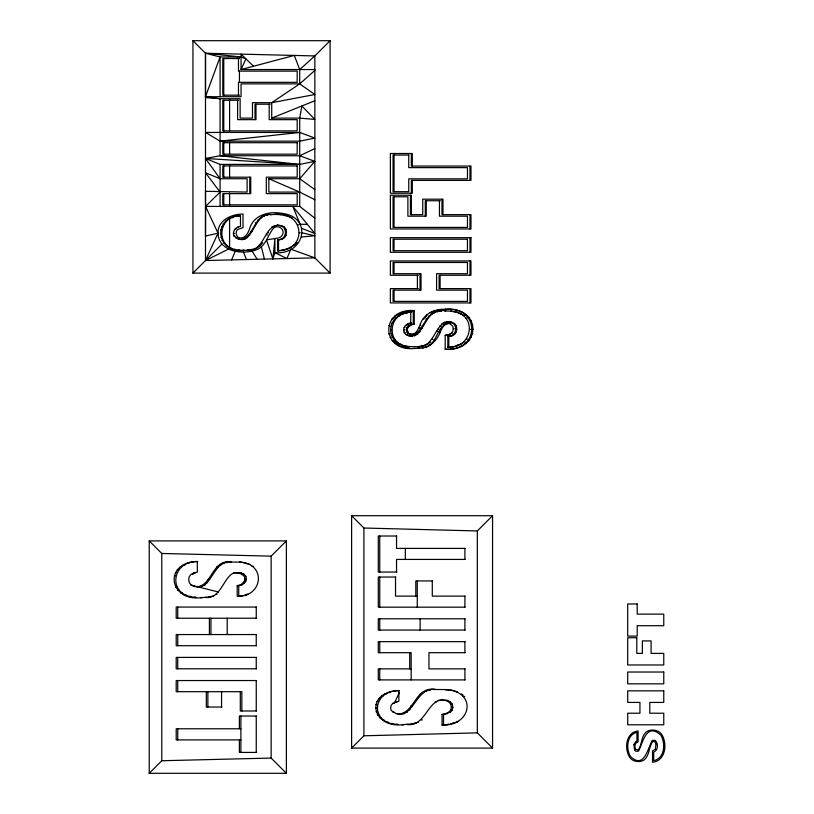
<?xml version="1.0" encoding="UTF-8"?>
<svg xmlns="http://www.w3.org/2000/svg" width="814" height="814" viewBox="0 0 814 814"><rect width="100%" height="100%" fill="white"/><g stroke="black" fill="none" stroke-linecap="round" stroke-linejoin="round"><path stroke-width="1.22" d="M330.087 273.097L314.845 257.855L205.494 260.541L205.494 53.256L192.938 40.7L330.087 40.7L330.087 273.097L192.938 273.097L192.938 40.7M314.845 69.546L241.066 69.546L245.92 58.862L241.066 56.98L220.085 56.98L205.474 96.703L241.066 96.703L241.066 83.873L299.715 83.873L314.845 94.526L271.713 102.676L252.472 102.676L252.472 118.111L240.14 118.111L240.14 98.708L220.085 98.708L205.484 97.588L205.494 53.256L314.845 55.942L330.087 40.7M205.566 206.41L205.494 236.07L218.03 233.17C217.582 220.126 231.858 213.99 243.01 214.062L243.01 227.655L237.769 229.406L236.467 231.105L236.04 233.415L237.383 236.833C243.335 240.71 247.944 234.015 249.552 228.927C253.296 215.354 268.294 211.131 280.769 213.176C313.471 216.107 305.26 255.342 274.908 252.696L272.894 258.883L266.473 239.865L278.622 237.963L281.125 236.681L282.539 234.798C285.338 229.121 277.778 224.176 273.402 228.266C268.081 234.758 266.29 244.231 258.659 248.779C244.638 255.535 218.681 252.574 218.03 233.17L205.566 206.41L205.494 191.31L247.12 192.084L247.12 178.734L220.085 178.734L205.494 172.741L220.085 192.084L205.566 206.41L299.715 206.41L314.845 218.183M238.39 250.081L244.363 250.366C216.158 254.355 211.406 216.514 240.466 215.7L240.466 226.475C235.795 226.689 231.959 231.4 233.903 235.948C253.327 251.536 252.289 211.803 271.316 214.601C253.907 212.495 254.986 236.416 241.168 239.499L242.145 239.499M239.367 250.081C215.12 249.857 216.677 215.425 240.283 215.893M390.74 330.087C390.069 318.813 401.729 312.24 411.721 312.22C387.596 310.938 384.513 346.103 409.635 346.611C400.59 346.449 390.394 340.089 390.74 330.087L391.717 330.087M289.428 216.666L281.268 214.693L274.583 214.397C304.762 210.409 308.15 250.743 277.554 250.793L277.554 240.018L281.99 239.153C286.915 237.474 287.891 230.627 284.371 227.126L281.715 225.712L277.126 225.234L281.715 225.712M463.39 315.089L456.522 312.088L450.569 311.213C477.91 312.332 473.88 348.433 447.832 347.313L447.832 336.538L452.269 335.683C457.193 333.994 458.17 327.147 454.639 323.657C435.215 313.624 436.558 348.85 417.735 346.713L425.468 345.238L429.782 342.694M272.894 258.883L274.908 238.777L274.908 252.696L286.874 258.537L290.913 249.196L314.845 257.855L314.845 55.942L299.715 69.546L299.715 83.873L271.713 102.676L271.713 118.111L299.715 118.111L314.845 119.424L301.852 105.983L299.715 118.111L299.715 206.41M409.371 334.198L412.749 334.483L407.661 333.353L406.308 329.935L406.746 327.635L410.215 324.786L414.255 324.186L414.255 310.592C380.138 307.773 380.392 352.208 414.641 348.433L413.665 348.433L419.261 348.239L418.284 348.239C428.459 348.636 436.589 341.381 440.211 332.295C441.819 327.849 445.177 321.703 450.895 323.667C435.958 321.632 438.39 347.68 422.374 347.649L423.351 347.649M418.427 722.191L412.667 723.931L402.258 724.653L403.724 724.653C371.265 728.784 364.102 691.971 398.86 690.567L398.86 701.169L392.755 703.398L391.147 705.423L390.618 707.987L391.219 710.48C412.372 726.627 414.428 686.131 435.124 689.478C415.435 686.324 415.252 711.416 399.684 713.97M396.438 724.379L397.904 724.379C369.21 723.941 371.815 690.079 399.247 690.72M197.782 586.823C212.637 584.116 212.413 559.004 231.237 562.036C211.07 559.533 212.088 596.011 191.036 584.94L189.286 582.631L188.706 579.476L189.255 576.688L190.883 574.521L193.59 572.995L197.314 572.14L197.314 561.436C162.759 562.505 169.047 602.319 202.045 597.588L200.519 597.588L206.603 597.384L214.113 595.797M197.782 561.589C170.452 560.704 167.287 596.774 195.899 597.293L194.363 597.293M445.187 349.226C480.596 351.689 480.606 305.708 444.861 309.381C482.203 305.891 482.163 351.506 445.187 349.226L445.187 335.297L449.867 334.483L445.187 335.297M408.211 335.622L412.423 336.019C409.33 336.101 405.799 335.419 404.182 332.478C402.045 327.543 406.746 322.619 411.721 323.005L409.707 323.545M281.023 239.153C285.948 237.474 286.915 230.627 283.394 227.126L280.749 225.712M449.918 323.667L452.91 326.434L453.286 328.693L452.818 331.318L451.404 333.211L448.901 334.483M451.302 335.683C456.216 333.994 457.193 327.147 453.673 323.657L451.017 322.232L447.395 321.764M410.337 334.198L408.638 333.353L407.285 329.935L407.722 327.635L411.192 324.786M243.386 562.555L239.458 562.138C266.799 563.176 263.166 597.191 237.22 596.296L237.22 585.581C241.931 585.459 246.439 580.952 244.281 576.18C224.857 560.866 224.837 600.763 205.077 597.384L206.603 597.384M237.22 585.581C242.328 586.222 248.229 581.603 245.818 576.18C243.864 572.995 239.865 572.578 236.467 572.649M441.544 699.948L447.232 700.406L450.315 701.8L452.208 704.09L452.838 707.213L452.248 709.971L450.478 712.118L443.518 714.468L443.518 725.071L442.053 725.071L442.053 714.468L446.092 713.634L449.013 712.118L450.783 709.971L451.373 707.213L450.742 704.09L448.85 701.8C428.256 691.91 427.411 727.614 407 724.47L408.465 724.47M231.573 259.9L235.327 251.129M411.772 334.483C416.453 334.137 418.111 329.09 419.831 325.458C423.087 314.133 434.656 308.414 445.828 309.381M440.618 311.121L441.595 311.121C426.251 310.49 425.559 328.988 415.282 335.551L414.306 335.551C425.254 327.167 427.197 307.193 445.828 310.917L444.861 310.917L451.546 311.213M218.03 233.17L205.494 260.541L228.52 249.104M254.141 249.023L247.456 250.183C264.764 251.628 263.197 226.628 278.093 225.234M399.308 692.704L394.22 703.398L392.755 703.398M424.908 317.979L426.465 316.046M314.845 199.725L299.715 192.084L268.854 192.084L268.854 178.734L299.715 178.734L314.845 161.365L299.715 155.749L220.085 155.749L205.484 158.455L220.085 178.734M258.689 246.805L261.935 243.722M290.517 247.141L294.607 245.024L297.079 242.511L296.113 242.511M192.938 273.097L221.846 244.18M286.375 773.3L271.143 758.058L271.143 556.145L286.375 540.903L149.227 540.903L149.227 773.3L286.375 773.3L286.375 540.903M149.227 773.3L161.782 760.744L271.143 758.058M492.562 748.107L477.33 732.865L477.33 530.952L492.562 515.71L351.607 515.71L351.607 748.107L492.562 748.107L492.562 515.71M351.607 748.107L363.909 735.795L477.33 732.865M394.352 317.531L391.961 318.874M299.715 83.873L314.845 70.452M462.81 342.959L464.886 341.544M406.471 325.274L408.709 323.809L407.733 323.809M402.665 312.301L403.632 312.301L394.8 316.178M442.053 725.071C471.988 726.23 477.543 691.025 445.248 689.57L452.503 690.435L451.037 690.435M192.419 574.521L195.116 572.995L193.59 572.995M274.328 226.17L271.632 227.106M448.372 321.764L441.91 323.636M255.189 248.718L257.875 247.436L256.898 247.436M299.715 155.749L314.845 148.616M277.554 250.793L283.445 250.02L290.557 247.558M454.802 346.245L461.762 343.661L460.795 343.661M431.908 312.098L438.827 309.992M271.713 118.111L314.845 100.753M450.254 724.073L457.529 721.886M243.752 595.512L248.097 594.312L246.571 594.312M277.554 240.018L281.99 239.153M447.832 336.538L452.269 335.683M404.629 312.077L414.255 310.592M314.845 161.365L299.715 164.408L220.085 164.408L205.484 158.455L299.715 164.408L220.085 155.749L220.085 98.708L205.474 96.703M410.215 324.786L414.255 324.186M411.446 336.019L415.282 335.551M450.03 347.12L453.724 346.55L452.747 346.55M242.501 595.706L238.756 596.296L238.756 585.581M237.993 572.649L233.384 573.127M443.019 699.948L438.156 700.406M444.668 724.918L449.247 724.318L447.781 724.318M220.085 141.158L299.715 132.438L314.845 138.095L299.715 141.158L220.085 141.158L205.566 132.438L299.715 132.438M301.495 237.006L314.845 235.745L301.933 232.804M270.34 214.601L275.549 214.397M243.386 250.366L248.433 250.183M418.701 346.713L408.669 346.611M229.701 562.036L240.995 562.138M433.659 689.478L446.713 689.57M239.438 58.527L222.792 58.527L222.792 95.167L239.438 95.167M238.573 100.254L222.792 100.254L222.792 130.891L297.181 130.891L297.181 119.658L269.18 119.658L269.18 104.212M270.146 104.212L255.006 104.212L255.006 119.658M440.425 200.743L425.284 200.743L425.284 216.178M280.291 214.693L281.268 214.693M266.605 215.201L267.582 215.201M285.266 215.568L286.243 215.568M263.37 216.198L264.347 216.198M235.826 216.483L236.803 216.483M289.509 217.033L292.236 218.05M260.633 217.592L261.609 217.592M231.787 217.694L232.763 217.694M228.347 219.312L229.324 219.312M258.16 219.648L259.137 219.648M225.519 221.367L226.496 221.367M255.718 222.619L256.685 222.619M223.311 223.819L224.288 223.819M307.356 224.298L300.163 224.298L292.806 206.41L314.845 233.506L301.495 228.276M297.721 224.847L298.687 224.847M274.206 225.702L275.183 225.702M221.734 226.668L222.7 226.668M283.394 227.126L284.371 227.126M237.454 227.289L238.431 227.289M235.226 228.754L236.202 228.754M285.012 229.446L285.989 229.446M220.777 229.914L221.754 229.914M250.905 231.298L251.872 231.298M250.631 231.898L251.607 231.898M267.501 232.712L268.467 232.712M285.551 232.621L286.528 232.621M299.287 232.804L300.264 232.804M220.462 233.567L221.439 233.567M233.384 233.415L234.361 233.415M266.524 234.839L267.501 234.839M248.758 235.226L249.735 235.226M285.053 235.429L286.019 235.429M233.903 235.948L234.88 235.948M220.848 237.24L221.825 237.24M246.561 237.596L247.537 237.596M283.526 237.617L284.503 237.617M235.47 237.881L236.436 237.881M237.932 239.092L238.909 239.092M244.037 239.021L245.004 239.021M222.019 240.506L222.985 240.506M261.772 242.816L262.739 242.816M223.952 243.376L224.918 243.376M293.64 245.024L294.607 245.024M259.351 245.543L260.327 245.543M226.658 245.838L227.625 245.838M230.026 247.822L230.993 247.822M286.793 248.809L287.769 248.809M233.933 249.237L234.91 249.237M251.068 249.633L252.035 249.633M282.468 250.02L283.445 250.02M418.365 275.254L390.364 275.254L390.364 260.938L470.97 260.938L470.97 275.254L439.122 275.254L439.122 288.604L470.97 288.604L470.97 302.93L390.364 302.93L390.364 288.604L418.365 288.604M451.048 309.696L452.024 309.696M439.092 309.727L440.069 309.727M456.491 310.673L457.458 310.673M434.127 310.775L435.103 310.775M407.631 311.172L408.608 311.172M436.884 311.721L437.861 311.721M455.545 312.088L456.522 312.088M461.172 312.281L462.149 312.281M429.873 312.545L430.85 312.545M433.648 312.718L434.625 312.718M406.105 313.014L407.071 313.014M459.788 313.553L460.765 313.553M398.382 313.97L399.359 313.97M430.911 314.112L431.888 314.112M402.065 314.214L403.032 314.214M465.099 314.54L466.076 314.54M426.261 315.069L427.238 315.069M463.288 315.598L464.265 315.598M398.626 315.842L399.603 315.842M428.439 316.168L429.405 316.168M468.213 317.399L469.19 317.399M395.797 317.887L396.774 317.887M466.035 318.213L467.012 318.213M423.168 318.956L424.135 318.956M425.987 319.139L426.963 319.139M393.589 320.34L394.556 320.34M470.431 320.818L471.408 320.818M444.485 322.232L445.462 322.232M451.017 322.232L451.994 322.232M392.002 323.189L392.979 323.189M447.507 323.311L448.483 323.311M445.492 323.677L446.469 323.677M453.673 323.657L454.639 323.657M443.681 324.786L444.658 324.786M471.764 324.796L472.741 324.796M419.831 325.458L420.797 325.458M388.716 325.641L389.692 325.641M408.038 325.926L409.015 325.926M439.672 325.966L440.649 325.966M455.291 325.976L456.267 325.976M391.056 326.445L392.033 326.445M442.063 326.648L443.04 326.648M404.12 327.33L405.097 327.33M406.746 327.635L407.722 327.635M418.742 327.818L419.719 327.818L418.528 328.307M421.184 327.818L422.151 327.818M420.909 328.418L421.886 328.418M453.286 328.693L454.263 328.693M455.83 329.151L456.807 329.151M437.779 329.243L438.746 329.243M440.639 329.243L441.615 329.243M469.566 329.334L470.533 329.334M472.212 329.334L473.188 329.334M403.663 329.935L404.639 329.935M406.308 329.935L407.285 329.935M436.803 331.359L437.779 331.359M419.037 331.746L420.014 331.746M406.654 331.939L407.621 331.939M455.321 331.959L456.298 331.959M439.234 332.295L440.211 332.295M404.182 332.478L405.158 332.478M415.486 332.936L416.463 332.936L413.716 334.096M451.404 333.211L452.37 333.211M407.661 333.353L408.638 333.353M471.764 333.526L472.741 333.526M391.127 333.76L392.104 333.76M388.736 333.832L389.713 333.832M416.839 334.127L417.816 334.127M453.805 334.147L454.782 334.147M405.748 334.401L409.188 335.622M392.287 337.037L393.264 337.037M470.431 337.271L471.408 337.271M390.008 337.505L390.985 337.505M466.381 339.031L467.358 339.031M432.041 339.336L433.017 339.336M394.22 339.906L395.197 339.906M434.259 340.486L435.225 340.486M468.213 340.557L469.19 340.557M392.124 340.71L393.101 340.71L395.329 342.755M429.629 342.063L430.596 342.063M396.937 342.368L397.904 342.368M395.095 343.437L396.072 343.437M431.634 343.315L432.61 343.315M465.099 343.396L466.076 343.396M427.177 343.956L428.154 343.956M400.305 344.342L401.271 344.342M424.491 345.238L425.468 345.238M428.937 345.299L429.914 345.299M457.071 345.329L458.038 345.329M398.799 345.624L403.022 346.795M404.212 345.757L405.189 345.757M461.192 345.716L462.169 345.716M421.337 346.154L422.313 346.154M425.926 346.672L426.902 346.672M403.134 347.191L409.055 348.127L408.089 348.127M447.832 347.313L448.809 347.313L448.809 336.538M456.573 347.466L457.539 347.466M451.231 348.636L452.208 348.636M396.784 536.019L378.276 536.019L378.276 572.039L396.784 572.039M465.099 548.402L396.53 548.402L396.53 536.019M465.099 559.422L396.53 559.422L396.53 572.039M192.023 562.199L193.549 562.199M225.824 562.586L227.35 562.586M244.251 562.983L249.99 564.387M187.373 563.41L188.899 563.41M222.436 563.502L223.962 563.502M219.536 564.774L221.062 564.774M183.374 565.069L184.9 565.069M252.086 566.351L253.612 566.351M216.911 566.646L218.437 566.646M180.006 567.165L181.532 567.165M177.35 569.668L178.877 569.668M175.448 572.517L176.974 572.517M239.947 573.056L241.483 573.056M242.603 574.267L244.129 574.267M174.308 575.732L175.834 575.732M244.281 576.18L245.818 576.18M395.757 577.045L378.276 577.045L378.276 607.173L465.109 607.173M244.841 578.703L246.377 578.703M208.14 579.395L209.666 579.395M432.488 580.942L415.801 580.942L415.801 596.123M244.353 581.288L245.879 581.288M206.095 582.641L207.621 582.641M242.867 583.333L244.393 583.333M240.466 584.778L241.992 584.778M191.036 584.94L195.411 586.345L193.885 586.345M203.683 584.961L205.209 584.961M200.916 586.355L202.442 586.355M175.62 587.209L177.147 587.209M177.727 590.343L179.253 590.343M180.677 592.938L182.204 592.938M215.527 594.413L217.053 594.413M184.452 594.973L185.979 594.973M417.267 596.123L395.523 596.123L395.523 577.045M465.12 596.123L432.295 596.123L432.295 580.942M189.011 596.428L190.537 596.428M209.096 596.794L210.623 596.794M256.502 607.061L176.2 607.061L176.2 618.223L256.512 618.223M465.12 618.782L378.276 618.782L378.276 630.067L465.12 630.067M256.512 634.554L176.2 634.554L176.2 645.706L256.502 645.706M465.12 641.646L378.276 641.646L378.276 652.696L411.162 652.696L411.162 679.904M465.13 652.696L428.958 652.696L428.958 668.864L465.13 668.864M256.502 657.407L176.2 657.407L176.2 668.803L256.502 668.803M411.162 668.864L378.276 668.864L378.276 679.904L465.12 679.904M256.502 680.535L176.2 680.535L176.2 691.697L241.839 691.697L241.839 710.978M429.304 690.069L430.769 690.069M425.529 691.055L427.004 691.055M393.457 691.34L394.922 691.34M422.344 692.429L423.809 692.429M388.746 692.521L390.211 692.521M384.747 694.118L386.212 694.118M419.464 694.444L420.93 694.444M381.451 696.133L382.916 696.133M463.258 696.458L464.723 696.458M378.876 698.544L380.342 698.544M445.767 700.406L447.232 700.406M377.035 701.353L378.51 701.353M435.154 701.78L436.619 701.78M395.35 701.963L396.815 701.963M448.85 701.8L450.315 701.8M450.742 704.09L452.208 704.09M375.936 704.548L377.401 704.548M411.009 705.901L412.484 705.901M410.704 706.491L412.169 706.491M221.835 707.03L206.329 707.03L206.329 691.697M451.373 707.213L452.838 707.213M375.569 708.129L377.035 708.129M408.526 709.767L409.991 709.767M450.783 709.971L452.248 709.971M256.552 710.978L240.303 710.978L240.303 691.697M376.017 711.741L377.482 711.741M405.962 712.097L407.427 712.097M449.013 712.118L450.478 712.118M393.04 712.372L394.505 712.372M395.909 713.573L401.149 713.97M403.011 713.502L404.477 713.502M446.092 713.634L447.558 713.634M442.053 714.468L443.518 714.468M377.37 714.957L378.836 714.957M256.573 716.025L239.377 716.025L239.377 728.774M379.619 717.785L381.084 717.785M420.848 719.912L422.313 719.912M382.773 720.207L384.239 720.207M457.142 721.479L458.608 721.479M386.701 722.15L388.166 722.15M414.865 723.036L416.33 723.036M452.808 723.117L454.273 723.117M391.249 723.544L392.714 723.544M411.202 723.931L412.667 723.931M240.903 728.774L176.2 728.774L176.2 739.906L240.903 739.906M256.573 752.421L239.377 752.421L239.377 739.906M149.227 540.903L161.782 553.459L271.143 556.145M351.607 515.71L363.909 528.021L477.33 530.952M241.066 56.98L205.494 53.256L220.085 56.98L220.085 96.703M196.388 586.467L218.518 592.043M453.49 690.72L457.448 691.869M268.854 178.734L299.715 192.084M396.998 343.986L398.85 345.085M299.715 178.734L314.845 189.621M461.528 693.884L463.125 695.166M253.51 66.249L241.066 54.131L241.066 69.546L294.302 55.433L299.715 69.546M252.096 251.129L257.122 259.269M243.386 251.913L246.439 259.534M261.365 246.795L264.408 259.086M469.993 166.076L469.993 180.393M469.993 214.642L469.993 228.958M469.993 237.678L469.993 252.279M469.993 260.938L469.993 275.254M469.993 288.604L469.993 302.93M464.906 548.402L464.906 559.422M464.906 596.123L464.906 607.173M464.906 618.782L464.906 630.067M464.906 641.646L464.906 652.696M464.906 668.864L464.906 679.904M442.969 214.642L442.969 199.196L422.751 199.196L422.751 214.642L410.419 214.642L410.419 195.228M441.992 199.196L441.992 214.642L470.97 214.642L470.97 228.958L390.364 228.958L390.364 195.228L411.396 195.228L411.396 214.642M440.099 275.254L440.099 288.604M439.448 200.743L439.448 216.178L467.46 216.178L467.46 227.411L393.07 227.411L393.07 196.774L407.885 196.774L407.885 216.178L426.261 216.178L426.261 200.743M420.044 273.708L420.044 290.15M420.136 618.782L420.136 630.067M417.399 275.254L417.399 288.604M417.267 580.942L417.267 607.173M413.288 310.592L413.288 324.186M412.311 166.076L412.311 153.51L390.364 153.51L390.364 193.233L412.311 193.233L412.311 180.393M411.345 153.51L411.345 166.076L470.97 166.076L470.97 180.393L411.345 180.393L411.345 193.233M410.744 312.22L410.744 323.005M409.696 652.696L409.696 668.864M405.331 548.402L405.331 559.422M394.037 155.057L394.037 191.687M394.037 196.774L394.037 227.411M394.037 239.224L394.037 250.702M394.037 262.474L394.037 273.708M394.037 290.15L394.037 301.384M379.741 536.019L379.741 572.039M379.741 577.045L379.741 607.173M379.741 618.782L379.741 630.067M379.741 641.646L379.741 652.696M379.741 668.864L379.741 679.904M363.909 528.021L363.909 735.795M278.53 240.018L278.53 250.793M256.247 607.061L256.247 618.223M256.247 634.554L256.247 645.706M256.247 657.407L256.247 668.803M256.247 680.535L256.247 710.978M256.247 716.025L256.247 752.421M255.983 104.212L255.983 119.658L237.607 119.658L237.607 100.254M249.766 177.187L249.766 193.63M240.903 716.025L240.903 752.421M239.438 71.123L239.438 82.326M238.471 58.527L238.471 71.123L297.181 71.123L297.181 82.326L238.471 82.326L238.471 95.167M229.589 99.369L229.589 130.973M229.589 142.358L229.589 153.734M229.589 165.11L229.589 177.757M229.589 192.928L229.589 205.576M229.589 218.223L229.589 247.303M227.218 618.223L227.218 634.554M223.769 58.527L223.769 95.167M223.769 100.254L223.769 130.891M223.769 142.704L223.769 154.172M223.769 165.954L223.769 177.187M223.769 193.63L223.769 204.863M221.571 691.697L221.571 707.03M220.085 164.408L220.085 206.41M210.948 618.223L210.948 634.554M209.412 618.223L209.412 634.554M207.865 691.697L207.865 707.03M177.727 607.061L177.727 618.223M177.727 634.554L177.727 645.706M177.727 657.407L177.727 668.803M177.727 680.535L177.727 691.697M177.727 728.774L177.727 739.906M161.782 553.459L161.782 760.744M656.023 743.803L655.341 749.277L652.533 750.966L652.533 762.23C665.689 761.192 667.704 743.243 661.548 734.187C658.343 730.036 652.167 728.947 647.517 731.135C640.822 735.093 642.399 744.322 638.278 749.999L635.541 749.399C634.432 746.865 634.706 742.51 638.084 741.981L638.084 730.992C625.783 732.142 624.063 749.073 629.843 757.559C632.977 761.863 639.316 762.626 643.803 760.174C649.704 755.85 648.626 747.008 652.675 741.574L654.67 741.564L656.023 743.803M633.933 744.535L634.666 750.243L635.785 751.23L638.542 751.169C643.223 741.768 646.509 722.283 660.734 735.042C665.801 743.141 664.814 758.485 653.723 760.693L653.723 751.973C658.333 750.539 658.455 743.202 655.168 740.404L652.218 740.404C647.598 749.053 643.955 769.169 630.677 756.684C625.712 749.185 626.699 734.645 636.935 732.315L636.935 741.025L635.571 741.686L633.933 744.535M297.181 142.704L222.792 142.704L222.792 154.172L297.181 154.172L297.181 142.704M408.75 155.057L393.07 155.057L393.07 191.687L408.75 191.687L408.75 178.846L467.46 178.846L467.46 167.643L408.75 167.643L408.75 155.057M297.181 165.954L222.792 165.954L222.792 177.187L250.743 177.187L250.743 193.63L222.792 193.63L222.792 204.863L297.181 204.863L297.181 193.63L266.31 193.63L266.31 177.187L297.181 177.187L297.181 165.954M470.97 237.678L390.364 237.678L390.364 252.279L470.97 252.279L470.97 237.678M467.46 239.224L393.07 239.224L393.07 250.702L467.46 250.702L467.46 239.224M467.46 262.474L393.07 262.474L393.07 273.708L421.021 273.708L421.021 290.15L393.07 290.15L393.07 301.384L467.46 301.384L467.46 290.15L436.589 290.15L436.589 273.708L467.46 273.708L467.46 262.474M637.199 603.968L627.706 603.968L627.706 636.09L637.199 636.09L637.199 625.712L663.766 625.712L663.766 614.132L637.199 614.132L637.199 603.968M636.782 637.708L627.706 637.708L627.706 664.977L663.766 664.977L663.766 653.398L651.088 653.398L651.088 640.913L642.368 640.913L642.368 653.398L636.782 653.398L636.782 637.708M663.766 672.028L627.706 672.028L627.706 683.831L663.766 683.831L663.766 672.028M663.766 690.842L627.706 690.842L627.706 702.421L639.946 702.421L639.946 713.217L627.706 713.217L627.706 724.796L663.766 724.796L663.766 713.217L649.786 713.217L649.786 702.421L663.766 702.421L663.766 690.842"/></g></svg>
